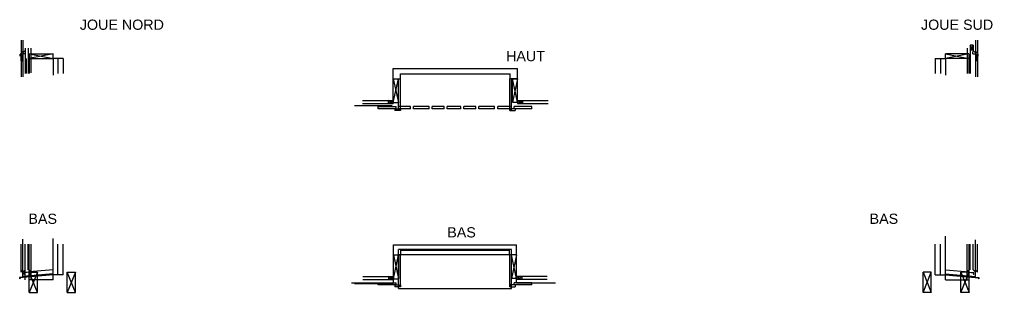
# Model space of a CAD drawing. Header units: millimetres. Extents: x -676 to 20600, y -6551 to 2808.
# Drawn here: x 11084 to 20600, y -5873 to -3199 of the extents above; entities that cross this region are included whole.
import ezdxf

# ---------------------------------------------------------------- set-up
doc = ezdxf.new("R2010")
doc.units = ezdxf.units.MM
doc.layers.get('0').update_dxf_attribs({"lineweight": 25, "true_color": 0xffffff})
for name, color, linetype, lineweight, true_color in [('0 ... Seuil', 178, 'Continuous', 25, 0x000000), ('Baie', 136, 'Continuous', 25, 0x008080), ('Bardage', 1, 'Continuous', 25, 0xff0000), ('Enduits', 42, 'Continuous', 25, 0xcd8900), ('FibreDeBois', 30, 'Continuous', 25, 0xff7f00), ('LarmierBasDeMur', 178, 'Continuous', 25, 0x000000), ('LisseBasse', 16, 'Continuous', 25, 0x800000), ('Montant Précadre', 16, 'Continuous', 25, 0x800000), ('Option Bois Brule', 1, 'Continuous', 25, 0xff0000), ('Option Bois Brule ... OptionRecalepinage', 1, 'Continuous', 25, 0xff0000), ('Option Bois Brule ... OptionRecalepinage ... Larmier', 178, 'Continuous', 25, 0x000000), ('Tasseaux', 16, 'Continuous', 25, 0x800000)]:
    doc.layers.add(name, color=color, linetype=linetype, lineweight=lineweight, true_color=true_color)
doc.styles.add('textstyle15', font='')
doc.styles.add('textstyle16', font='')
doc.styles.add('textstyle17', font='')
doc.styles.add('textstyle18', font='')
doc.styles.add('textstyle19', font='')
doc.styles.add('textstyle20', font='')
doc.styles.get('textstyle15').set_extended_font_data('Liberation Sans')
doc.styles.get('textstyle16').set_extended_font_data('Liberation Sans')
doc.styles.get('textstyle17').set_extended_font_data('Liberation Sans')
doc.styles.get('textstyle18').set_extended_font_data('Liberation Sans')
doc.styles.get('textstyle19').set_extended_font_data('Liberation Sans')
doc.styles.get('textstyle20').set_extended_font_data('Liberation Sans')

# ---------------------------------------------------------------- blocks, each defined once
blk = doc.blocks.new('SeuilBaie1_VueDessus')
at = {"layer": '0 ... Seuil'}
for p, q in [((-5, -343), (-5, 37)), ((1099, 37), (-5, 37)), ((1099, -343), (1099, 37)), ((1099, -15), (-5, -15)), ((-3.5, -248), (-3.5, -15)), ((1097.5, -246), (1097.5, -15)), ((-3.5, -248), (-5, -248)), ((1099, -246), (1097.5, -246)), ((-5, -343), (1099, -343))]:
    blk.add_line(p, q, dxfattribs=at)
blk = doc.blocks.new('SeuilBaie1_VueCoupeEst')
at = {"layer": '0 ... Seuil'}
for p, q in [((-0.5, 37.1), (-0.5, -14.9)), ((1, 37.1), (-0.5, 37.1)), ((1, 37.1), (1, -15)), ((1, -14.9), (-49.2, -14.9)), ((-49.2, -14.9), (-29, -245.9)), ((1, -14.9), (29.6, -341.5)), ((21.2, -245.9), (-29, -245.9)), ((19.7, -245.9), (28.2, -343)), ((28.2, -343), (38.7, -343)), ((29.6, -341.5), (35.1, -341.5)), ((30.6, -337), (31.6, -335.9)), ((30.6, -337), (35.1, -341.5)), ((31.6, -335.9), (38.7, -343))]:
    blk.add_line(p, q, dxfattribs=at)
blk = doc.blocks.new('LarmierHautBaie1_VueCoupe')
at = {"layer": 'Option Bois Brule ... OptionRecalepinage ... Larmier'}
for p, q in [((0, 0), (0, 21.4)), ((1.5, 21.4), (0, 21.4)), ((0, 0), (51.8, -4.5)), ((1.5, 1.4), (1.5, 21.4)), ((1.5, 1.4), (53.3, -3.2)), ((46.2, -16.1), (47.3, -15)), ((46.2, -16.1), (53.3, -23.2)), ((47.3, -15), (51.8, -19.5)), ((51.8, -19.5), (51.8, -4.5)), ((53.3, -23.2), (53.3, -3.2))]:
    blk.add_line(p, q, dxfattribs=at)
blk = doc.blocks.new('SeuilBaie1_VueCoupeOuest')
at = {"layer": '0 ... Seuil'}
for p, q in [((-1.5, 37.1), (-1.5, -15)), ((-1.5, 37.1), (0, 37.1)), ((0, 37.1), (0, -14.9)), ((-1.5, -14.9), (-30.1, -341.5)), ((-1.5, -14.9), (48.7, -14.9)), ((48.7, -14.9), (28.3, -247.9)), ((-20.4, -247.9), (-28.7, -343)), ((-21.9, -247.9), (28.3, -247.9)), ((-32.1, -335.9), (-39.2, -343)), ((-28.7, -343), (-39.2, -343)), ((-31.1, -337), (-35.6, -341.5)), ((-30.1, -341.5), (-35.6, -341.5)), ((-31.1, -337), (-32.1, -335.9))]:
    blk.add_line(p, q, dxfattribs=at)

msp = doc.modelspace()

# ---------------------------------------------------------------- linework, layer by layer
for p in [(10091.87, 0), (10191.87, 0)]:
    msp.add_xline(p, (0, 1))
at = {"layer": 'Baie'}
for p, q in [((11512.01, -3580.63), (11412.01, -3580.63)), ((11412.01, -3580.63), (11412.01, -3726.63)), ((11459.01, -3580.63), (11459.01, -3726.63)), ((11512.01, -3580.63), (11512.01, -3726.63)), ((20039, -3580.63), (20139, -3580.63)), ((20039, -3580.63), (20039, -3726.63)), ((20092, -3580.63), (20092, -3726.63)), ((20139, -3580.63), (20139, -3726.63)), ((14739.37, -3779), (14739.37, -3679)), ((14739.37, -3679), (15954.37, -3679)), ((15954.37, -3779), (15954.37, -3679)), ((14739.37, -3779), (14810.37, -3779)), ((14810.37, -3779), (14810.37, -3732)), ((14810.37, -3732), (15883.37, -3732)), ((15883.37, -3779), (15883.37, -3732)), ((15954.37, -3779), (15883.37, -3779)), ((11412.01, -5697.63), (11412.01, -5397.63)), ((11459.01, -5697.63), (11459.01, -5397.63)), ((11512.01, -5697.63), (11512.01, -5397.63)), ((14741.87, -5504.05), (14741.87, -5404.05)), ((14741.87, -5404.05), (15945.87, -5404.05)), ((15945.87, -5504.05), (15945.87, -5404.05)), ((20039, -5697.63), (20039, -5397.63)), ((20092, -5697.63), (20092, -5397.63)), ((20139, -5697.63), (20139, -5397.63)), ((14741.87, -5504.05), (14812.87, -5504.05)), ((14812.87, -5504.05), (14812.87, -5457.05)), ((14812.87, -5457.05), (15874.87, -5457.05)), ((15874.87, -5504.05), (15874.87, -5457.05)), ((15945.87, -5504.05), (15874.87, -5504.05)), ((11512.01, -5697.63), (11412.01, -5697.63)), ((20039, -5697.63), (20139, -5697.63))]:
    msp.add_line(p, q, dxfattribs=at)
at = {"layer": 'Bardage'}
for p, q in [((11100.01, -3470), (11100.01, -3525.63)), ((11100.01, -3525.63), (11118.01, -3507.63)), ((11118.01, -3470), (11118.01, -3525.63)), ((11118.01, -3525.63), (11140.01, -3503.63)), ((20411, -3503.63), (20433, -3525.63)), ((20433, -3470), (20433, -3525.63)), ((20433, -3507.63), (20451, -3525.63)), ((14906.87, -4051), (14791.87, -4051)), ((14906.87, -4073), (14791.87, -4073)), ((15090.87, -4051), (14935.87, -4051)), ((15090.87, -4073), (14935.87, -4073)), ((15235.87, -4051), (15120.87, -4051)), ((15235.87, -4073), (15120.87, -4073)), ((15400.87, -4051), (15265.87, -4051)), ((15400.87, -4073), (15265.87, -4073)), ((15545.87, -4051), (15430.87, -4051)), ((15545.87, -4073), (15430.87, -4073)), ((15730.87, -4051), (15575.87, -4051)), ((15730.87, -4073), (15575.87, -4073)), ((15895.87, -4051), (15760.87, -4051)), ((15895.87, -4073), (15760.87, -4073)), ((16095.87, -4051), (15920.87, -4051)), ((16095.87, -4073), (15920.87, -4073)), ((11100.01, -5672.63), (11100.01, -5397.63)), ((11118.01, -5672.63), (11118.01, -5397.63)), ((20433, -5672.63), (20433, -5397.63)), ((20451, -5672.63), (20451, -5397.63)), ((11100.01, -5672.63), (11118.01, -5654.63)), ((11140.01, -5650.63), (11118.01, -5672.63)), ((20411, -5650.63), (20433, -5672.63)), ((20433, -5654.63), (20451, -5672.63)), ((14456.87, -5776.05), (14596.87, -5776.05)), ((16095.87, -5776.05), (15920.87, -5776.05)), ((16095.87, -5798.05), (15920.87, -5798.05))]:
    msp.add_line(p, q, dxfattribs=at)
at = {"layer": 'Enduits'}
for p, q in [((11149.01, -3580.63), (11149.01, -3726.63)), ((14360, -4042), (14730, -4042)), ((11140.01, -5747.63), (11140.01, -5397.63)), ((14330, -5776.05), (14601.87, -5776.05))]:
    msp.add_line(p, q, dxfattribs=at)
at = {"layer": 'FibreDeBois'}
for p, q in [((11200.01, -3720), (11200.01, -3480)), ((20351, -3480), (20351, -3726.63)), ((14439.37, -3991), (14739.37, -3991)), ((15954.37, -3991), (16254.37, -3991)), ((11200.01, -5747.63), (11200.01, -5397.63)), ((20351, -5747.63), (20351, -5397.63)), ((14441.87, -5716.05), (14741.87, -5716.05)), ((16245.87, -5716.05), (15945.87, -5716.05))]:
    msp.add_line(p, q, dxfattribs=at)
at = {"layer": 'LarmierBasDeMur'}
for p, q in [((14741.87, -5785.05), (14741.87, -5678.05)), ((15945.87, -5782.05), (15945.87, -5678.05)), ((14361.87, -5785.05), (14741.87, -5785.05)), ((16325.87, -5782.05), (15945.87, -5782.05))]:
    msp.add_line(p, q, dxfattribs=at)
at = {"layer": 'LisseBasse'}
for p, q in [((11179.01, -5872.63), (11179.01, -5672.63)), ((11259.01, -5872.63), (11179.01, -5672.63)), ((11179.01, -5672.63), (11259.01, -5672.63)), ((11259.01, -5672.63), (11179.01, -5872.63)), ((11259.01, -5872.63), (11259.01, -5672.63)), ((11551.01, -5872.63), (11551.01, -5672.63)), ((11631.01, -5872.63), (11551.01, -5672.63)), ((11551.01, -5672.63), (11631.01, -5672.63)), ((11631.01, -5672.63), (11551.01, -5872.63)), ((11631.01, -5872.63), (11631.01, -5672.63)), ((19920, -5872.63), (19920, -5672.63)), ((19920, -5872.63), (20000, -5672.63)), ((20000, -5672.63), (19920, -5672.63)), ((19920, -5672.63), (20000, -5872.63)), ((20000, -5872.63), (20000, -5672.63)), ((20290, -5872.63), (20290, -5672.63)), ((20290, -5872.63), (20370, -5672.63)), ((20370, -5672.63), (20290, -5672.63)), ((20290, -5672.63), (20370, -5872.63)), ((20370, -5872.63), (20370, -5672.63)), ((11179.01, -5872.63), (11259.01, -5872.63)), ((11551.01, -5872.63), (11631.01, -5872.63)), ((20000, -5872.63), (19920, -5872.63)), ((20370, -5872.63), (20290, -5872.63))]:
    msp.add_line(p, q, dxfattribs=at)
at = {"layer": 'Montant Précadre'}
for p, q in [((11179.01, -3535.63), (11412.01, -3535.63)), ((11179.01, -3535.63), (11412.01, -3580.63)), ((11412.01, -3535.63), (11179.01, -3580.63)), ((11179.01, -3535.63), (11179.01, -3726.63)), ((11179.01, -3580.63), (11412.01, -3580.63)), ((11412.01, -3580.63), (11412.01, -3535.63)), ((11412.01, -3580.63), (11412.01, -3743.26)), ((20369, -3535.63), (20139, -3535.63)), ((20369, -3535.63), (20139, -3580.63)), ((20139, -3580.63), (20139, -3535.63)), ((20139, -3535.63), (20369, -3580.63)), ((20369, -3580.63), (20139, -3580.63)), ((20139, -3580.63), (20139, -3743.26)), ((20369, -3535.63), (20369, -3726.63)), ((14739.37, -3779), (14789.37, -3779)), ((14739.37, -3779), (14789.37, -4012)), ((14739.37, -4012), (14789.37, -3779)), ((14739.37, -4012), (14739.37, -3779)), ((14789.37, -4012), (14789.37, -3779)), ((15904.37, -3779), (15949.37, -3779)), ((15954.37, -3779), (15904.37, -4009)), ((15954.37, -4009), (15904.37, -3779)), ((15904.37, -4009), (15904.37, -3779)), ((15954.37, -4009), (15954.37, -3779)), ((14739.37, -4012), (14789.37, -4012)), ((15904.37, -4009), (15954.37, -4009)), ((11179.01, -5747.63), (11179.01, -5397.63)), ((11412.01, -5747.63), (11412.01, -5397.63)), ((20139, -5747.63), (20139, -5397.63)), ((20370, -5747.63), (20370, -5397.63)), ((14741.87, -5737.05), (14741.87, -5504.05)), ((14741.87, -5504.05), (14791.87, -5504.05)), ((14741.87, -5504.05), (14791.87, -5737.05)), ((14741.87, -5737.05), (14791.87, -5504.05)), ((14791.87, -5737.05), (14791.87, -5504.05)), ((15895.87, -5735.05), (15895.87, -5504.05)), ((15945.87, -5504.05), (15895.87, -5504.05)), ((15945.87, -5504.05), (15895.87, -5735.05)), ((15945.87, -5735.05), (15895.87, -5504.05)), ((15895.87, -5718.05), (15895.87, -5504.05)), ((15945.87, -5735.05), (15945.87, -5504.05)), ((11412.01, -5747.63), (11179.01, -5747.63)), ((14741.87, -5737.05), (14791.87, -5737.05)), ((15945.87, -5735.05), (15895.87, -5735.05)), ((20139, -5747.63), (20370, -5747.63))]:
    msp.add_line(p, q, dxfattribs=at)
at = {"layer": 'Option Bois Brule'}
msp.add_line((20451, -3480), (20451, -3525.63), dxfattribs=at)
at = {"layer": 'Option Bois Brule ... OptionRecalepinage'}
for p, q in [((11100.01, -3402.36), (11100.01, -3760.38)), ((11118.01, -3402.36), (11118.01, -3760.38)), ((20433, -3402.36), (20433, -3760.38)), ((20451, -3402.36), (20451, -3760.38)), ((11100.01, -3542.63), (11118.01, -3542.63)), ((11118.01, -3542.63), (11100.01, -3602.63)), ((11100.01, -3602.63), (11100.01, -3542.63)), ((11100.01, -3542.63), (11118.01, -3602.63)), ((11100.01, -3602.63), (11118.01, -3602.63)), ((11118.01, -3542.63), (11118.01, -3602.63)), ((20433, -3542.63), (20433, -3602.63)), ((20451, -3542.63), (20433, -3542.63)), ((20433, -3542.63), (20451, -3602.63)), ((20451, -3542.63), (20433, -3602.63)), ((20451, -3602.63), (20433, -3602.63)), ((20451, -3602.63), (20451, -3542.63)), ((14791.87, -3779), (14809.87, -3779)), ((14791.87, -4084), (14791.87, -3779)), ((14809.87, -4073), (14809.87, -3779)), ((15877.87, -4073), (15877.87, -3779)), ((15895.87, -4084), (15895.87, -3779)), ((14591.87, -4051), (14766.87, -4051)), ((14591.87, -4073), (14591.87, -4051)), ((14766.87, -4073), (14591.87, -4073)), ((14754.87, -4073), (14754.87, -4091)), ((14754.87, -4073), (14791.87, -4073)), ((14809.87, -4091), (14754.87, -4091)), ((14766.87, -4073), (14766.87, -4051)), ((14800.87, -4084), (14791.87, -4084)), ((14800.87, -4073), (14809.87, -4073)), ((14800.87, -4084), (14800.87, -4073)), ((14809.87, -4073), (14809.87, -4091)), ((14906.87, -4073), (14906.87, -4051)), ((14935.87, -4073), (14935.87, -4051)), ((15090.87, -4073), (15090.87, -4051)), ((15120.87, -4073), (15120.87, -4051)), ((15235.87, -4073), (15235.87, -4051)), ((15265.87, -4073), (15265.87, -4051)), ((15400.87, -4073), (15400.87, -4051)), ((15430.87, -4073), (15430.87, -4051)), ((15545.87, -4073), (15545.87, -4051)), ((15575.87, -4073), (15575.87, -4051)), ((15730.87, -4073), (15730.87, -4051)), ((15760.87, -4073), (15760.87, -4051)), ((15886.87, -4073), (15877.87, -4073)), ((15877.87, -4091), (15877.87, -4073)), ((15877.87, -4091), (15932.87, -4091)), ((15886.87, -4084), (15886.87, -4073)), ((15886.87, -4084), (15895.87, -4084)), ((15895.87, -4073), (15895.87, -4051)), ((15932.87, -4073), (15895.87, -4073)), ((15920.87, -4073), (15920.87, -4051)), ((15932.87, -4073), (15932.87, -4091)), ((16095.87, -4073), (16095.87, -4051)), ((20139, -5689.1), (20139, -5319.5)), ((11118.01, -5714.82), (11118.01, -5349.42)), ((11412.01, -5689.1), (11412.01, -5343.39)), ((20433, -5714.82), (20433, -5356)), ((14791.87, -5809.05), (14791.87, -5504.05)), ((14809.87, -5798.05), (14809.87, -5504.05)), ((15877.87, -5798.05), (15877.87, -5504.05)), ((15895.87, -5809.05), (15895.87, -5504.05)), ((11412.01, -5689.1), (11118.01, -5714.82)), ((20139, -5689.1), (20433, -5714.82)), ((14591.87, -5776.05), (14766.87, -5776.05)), ((14591.87, -5798.05), (14591.87, -5776.05)), ((14766.87, -5798.05), (14591.87, -5798.05)), ((14754.87, -5798.05), (14754.87, -5816.05)), ((14754.87, -5798.05), (14791.87, -5798.05)), ((14766.87, -5798.05), (14766.87, -5776.05)), ((14800.87, -5798.05), (14809.87, -5798.05)), ((14800.87, -5809.05), (14800.87, -5798.05)), ((14809.87, -5798.05), (14809.87, -5816.05)), ((15886.87, -5798.05), (15877.87, -5798.05)), ((15877.87, -5816.05), (15877.87, -5798.05)), ((15886.87, -5809.05), (15886.87, -5798.05)), ((15932.87, -5798.05), (15895.87, -5798.05)), ((15920.87, -5798.05), (15920.87, -5776.05)), ((15932.87, -5798.05), (15932.87, -5816.05)), ((16095.87, -5798.05), (16095.87, -5776.05)), ((14809.87, -5816.05), (14754.87, -5816.05)), ((14800.87, -5809.05), (14791.87, -5809.05)), ((15877.87, -5816.05), (15932.87, -5816.05)), ((15886.87, -5809.05), (15895.87, -5809.05))]:
    msp.add_line(p, q, dxfattribs=at)
at = {"layer": 'Tasseaux'}
for p, q in [((11140.01, -3480), (11140.01, -3726.63)), ((11170.01, -3480), (11170.01, -3726.63)), ((20381, -3450.27), (20381, -3726.63)), ((20411, -3450.27), (20381, -3450.27)), ((20411, -3500.27), (20381, -3450.27)), ((20411, -3450.27), (20381, -3500.27)), ((20411, -3500.27), (20381, -3500.27)), ((20411, -3450.27), (20411, -3500.27)), ((14689.37, -3991), (14739.37, -3991)), ((14689.37, -3991), (14689.37, -4021)), ((14739.37, -4021), (14689.37, -3991)), ((14689.37, -4021), (14739.37, -3991)), ((14739.37, -3991), (14739.37, -4021)), ((15954.37, -3991), (16004.37, -3991)), ((16004.37, -4021), (15954.37, -3991)), ((15954.37, -3991), (15954.37, -4021)), ((15954.37, -4021), (16004.37, -3991)), ((16004.37, -3991), (16004.37, -4021)), ((14439.37, -4021), (14739.37, -4021)), ((15954.37, -4021), (16254.37, -4021)), ((11140.01, -5650.63), (11140.01, -5397.63)), ((11170.01, -5650.63), (11170.01, -5397.63)), ((20381, -5650.63), (20381, -5397.63)), ((20411, -5650.63), (20411, -5397.63)), ((14441.87, -5746.05), (14741.87, -5746.05)), ((14691.87, -5716.05), (14741.87, -5716.05)), ((14691.87, -5716.05), (14691.87, -5746.05)), ((14741.87, -5746.05), (14691.87, -5716.05)), ((14691.87, -5746.05), (14741.87, -5716.05)), ((14741.87, -5716.05), (14741.87, -5746.05)), ((15995.87, -5716.05), (15945.87, -5716.05)), ((15945.87, -5716.05), (15945.87, -5746.05)), ((15945.87, -5746.05), (15995.87, -5716.05)), ((15995.87, -5746.05), (15945.87, -5716.05)), ((16245.87, -5746.05), (15945.87, -5746.05)), ((15995.87, -5716.05), (15995.87, -5746.05))]:
    msp.add_line(p, q, dxfattribs=at)

# ---------------------------------------------------------------- block references
at = {"yscale": -1, "rotation": 180}
msp.add_blockref('LarmierHautBaie1_VueCoupe', (11184.32, -5673.9), dxfattribs=at)
msp.add_blockref('LarmierHautBaie1_VueCoupe', (20363.7, -5673.9))
at = {"layer": '0 ... Seuil'}
msp.add_blockref('SeuilBaie1_VueDessus', (14796.87, -5489.05), dxfattribs=at)
at = {"layer": '0 ... Seuil', "yscale": -1}
for name, p, rotation in [('SeuilBaie1_VueCoupeOuest', (11426.93, -5697.63), 90), ('SeuilBaie1_VueCoupeEst', (20124.09, -5698.13), 270)]:
    msp.add_blockref(name, p, dxfattribs=dict(at, rotation=rotation))
at = {"layer": 'Option Bois Brule ... OptionRecalepinage ... Larmier', "yscale": -1, "rotation": 180}
msp.add_blockref('LarmierHautBaie1_VueCoupe', (11144.24, -3534.07), dxfattribs=at)
at = {"layer": 'Option Bois Brule ... OptionRecalepinage ... Larmier'}
msp.add_blockref('LarmierHautBaie1_VueCoupe', (20406.77, -3534.07), dxfattribs=at)

# ---------------------------------------------------------------- texts
at = {"char_height": 100, "attachment_point": 1}
for s, insert, style in [('JOUE NORD', (11674.1, -3200), 'textstyle19'), ('JOUE SUD', (19900, -3200), 'textstyle17'), ('HAUT', (15842.27, -3507.87), 'textstyle15'), ('BAS', (11171.51, -5100), 'textstyle20'), ('BAS', (19397.4, -5100), 'textstyle18'), ('BAS\\P', (15267.3, -5232.93), 'textstyle16')]:
    msp.add_mtext(s, dxfattribs=dict(at, insert=insert, style=style))

doc.saveas('drawing.dxf')
